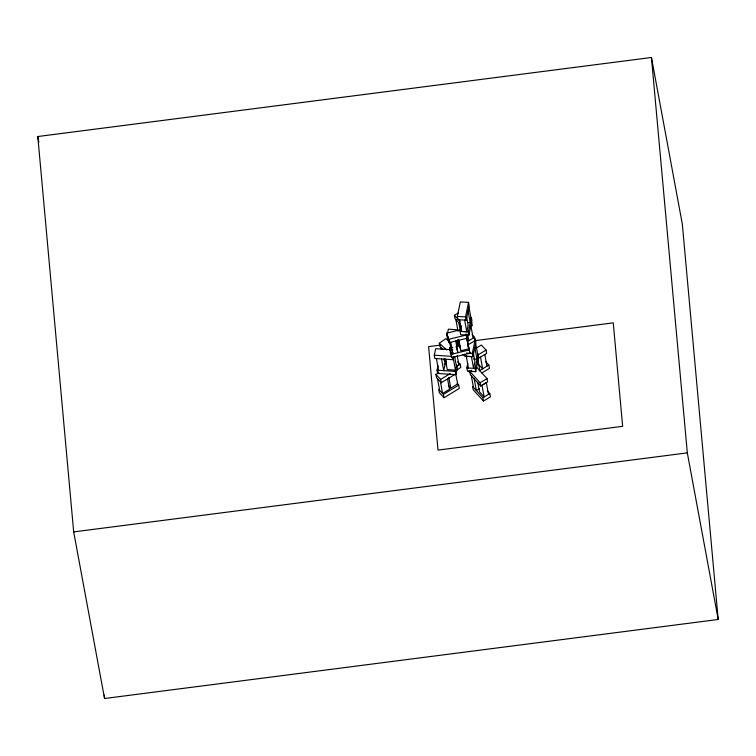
<?xml version="1.0" encoding="UTF-8"?>
<svg xmlns="http://www.w3.org/2000/svg" width="756" height="756" viewBox="0 0 756 756"><rect width="100%" height="100%" fill="white"/><g stroke="black" fill="none" stroke-linecap="round" stroke-linejoin="round"><path stroke-width="1.13" d="M457.323 316.433L460.31 301.937L468.54 302.381L469.145 305.67L466.159 320.166L457.928 319.722L457.323 316.433L465.545 316.877L466.159 320.166M468.937 335.144L468.323 331.856L471.319 317.359L471.924 320.648L468.937 335.144L460.706 334.7L460.102 331.411L461.245 325.836M465.545 316.877L468.54 302.381M459.497 319.75L461.661 331.44L466.802 331.714L468.144 325.193L466.575 316.688M475.704 371.668L475.099 368.389L478.085 353.884L478.69 357.172L475.704 371.668L467.473 371.224L466.868 367.945L467.784 363.475M472.925 356.7L472.32 353.411L475.307 338.905L475.921 342.194L472.925 356.7L464.704 356.256L464.297 354.063M453.836 356.454L453.09 359.714L434.87 358.476L434.256 355.188L435.749 348.667L452.835 349.83M448.582 385.768L450.784 388.13L457.673 383.944L455.254 371.404L456.747 364.893L457.361 368.172L455.868 374.692L437.639 373.455L437.034 370.166L438.026 365.819M437.639 373.455L438.14 371.281M448.024 336.807L447.533 338.981L446.919 335.692L448.412 329.172L457.522 329.796M449.943 349.584L450.935 345.237M457.352 346.777L457.852 344.604L457.059 340.351M443.347 349.612L439.935 346.522L439.321 343.233L445.842 338.697L449.14 341.684M457.285 366.065L460.168 364.127L457.692 361.888M456.123 370.657L460.782 367.416L460.168 364.127M460.612 324.626L454.98 318.607L454.375 315.318L458.306 312.927M469.363 327.395L472.311 325.6L471.706 322.311M474.484 337.289L467.595 341.466L468.21 344.755L475.089 340.578L474.484 337.289L472.065 334.71M475.618 348.516L481.355 345.029L486.061 350.056L486.666 353.345L478.066 358.571M455.934 370.156L456.539 373.445L441.249 382.734L436.543 377.707L435.938 374.418L438.801 372.68M478.416 354.706L486.061 350.056M441.249 382.734L440.644 379.446L450.198 373.644M479.276 370.846L488.83 365.035L485.692 361.68M458.712 385.135L459.317 388.423L444.027 397.713L443.413 394.424L458.712 385.135L457.144 383.453M481.799 372.973L489.444 368.323L488.83 365.035M476.743 367.34L487.034 378.614L487.639 381.903L480.712 386.023L470.421 374.759L469.807 371.47L471.791 370.289M480.712 386.023L480.098 382.744L487.034 378.614M479.313 388.792L476.346 390.568L474.182 378.879M489.803 393.592L490.417 396.872L483.481 401.001L482.876 397.713L489.803 393.592L487.431 390.984M449.121 342.638L448.506 339.349L466.613 334.946L467.227 338.225L449.121 342.638L446.739 333.112L460.319 329.814M468.03 345.879L467.624 343.687L469.996 353.203L451.899 357.607L449.518 348.091L452.91 347.269M456.303 346.437L459.705 345.615M458.353 339.406L460.839 350.746L468.985 348.762L465.989 334.152M451.899 357.607L451.285 354.328L469.391 349.915M37.8 136.524L651.445 57.494L682.318 224.097L718.2 619.476L104.555 698.506L73.682 531.903L37.8 136.524L38.868 142.308M440.304 345.133L428.624 346.635L438.007 450.094L622.642 426.318L613.258 322.85L475.363 340.616M456.662 343.026L459.005 342.723M73.682 531.903L687.317 452.872L718.2 619.476M467.87 322.529L470.223 322.661L468.058 310.971M460.102 331.411L468.323 331.856M466.443 353.09L472.32 353.411M473.464 358.996L476.989 359.185L474.825 347.495M466.868 367.945L475.099 368.389M456.879 344.538L459.157 344.698M450.028 352.891L453.439 353.118M462.833 354.81L465.11 354.961M434.256 355.188L451.341 356.35M444.216 364.033L446.494 364.194M437.034 370.166L455.254 371.404M439.321 343.233L446.758 349.962M443.753 359.705L446.323 362.039L445.936 359.913M454.375 315.318L459.998 321.338M466.509 338.121L468.862 340.635L467.68 334.265M477.953 363.797L482.659 368.824L480.495 357.134M435.938 374.418L440.644 379.446M443.413 394.424L438.716 389.397L439.321 392.685L444.027 397.713M469.807 371.47L480.098 382.744M482.876 397.713L472.585 386.448L473.19 389.727L483.481 401.001M466.046 334.076L467.227 338.225M467.879 344.868L468.985 348.762M468.229 346.976L469.996 353.203M456.133 346.484L457.909 352.712L455.736 341.022M446.739 333.112L448.506 339.349M449.518 348.091L451.285 354.328M484.794 354.526L486.958 366.216M488.47 394.311L486.306 382.621L481.978 385.201L484.142 396.891L479.512 391.825L477.735 382.262M468.9 306.889L471.064 318.578M475.666 343.422L477.83 355.112M477.83 359.61L479.606 369.174M470.988 326.337L473.161 338.026M473.143 352.154L474.919 361.718L473.568 368.248L471.404 356.558L466.263 356.284L468.427 367.974M464.638 320.024L466.802 331.714M466.896 339.548L467.293 341.674M471.29 375.704L473.454 387.393M466.263 355.424L466.669 357.607M469.041 370.393L469.448 372.585M458.797 322.689L460.177 330.136M455.859 319.552L458.032 331.241M458.873 340.115L460.839 350.746M457.966 339.491L459.336 346.928M457.144 355.367L458.911 364.931M454.63 356.539L456.397 366.102M450.652 342.26L452.816 353.95L450.056 342.411M453.307 358.486L455.471 370.166L447.268 369.608L445.293 358.987M452.683 357.522L453.09 359.714M449.262 340.143L450.841 348.648M448.818 377.499L450.784 388.13M444.197 358.788L445.19 364.099L443.696 370.62L441.532 358.93M447.514 378.643L449.48 389.274L442.6 393.451L440.427 381.761M440.909 347.41L441.306 349.537M436.401 358.58L438.565 370.27M437.488 378.624L439.661 390.313M651.445 57.494L687.317 452.872M104.233 694.991L104.555 698.506"/></g></svg>
